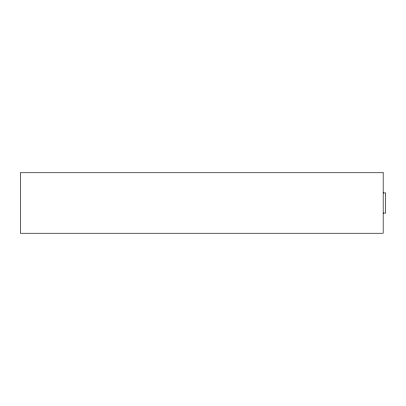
<?xml version="1.0" encoding="UTF-8"?>
<svg xmlns="http://www.w3.org/2000/svg" width="406" height="406" viewBox="0 0 406 406"><rect width="100%" height="100%" fill="white"/><g stroke="black" fill="none" stroke-linecap="round" stroke-linejoin="round"><path stroke-width="0.61" d="M383.178 192.921L385.7 192.921L385.7 213.079L383.178 213.079M383.178 172.758L20.3 172.758L20.3 233.242L383.178 233.242L383.178 172.758"/></g></svg>
